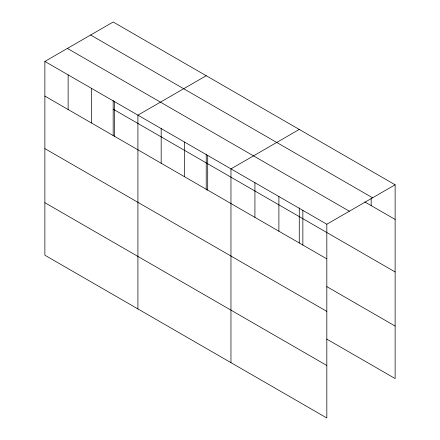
<?xml version="1.0" encoding="UTF-8"?>
<svg xmlns="http://www.w3.org/2000/svg" width="440" height="440" viewBox="0 0 440 440"><rect width="100%" height="100%" fill="white"/><g stroke="black" fill="none" stroke-linecap="round" stroke-linejoin="round"><path stroke-width="0.66" d="M44.869 61.435L326.827 224.224L326.827 418L44.869 255.211L44.869 61.435L113.174 22L395.131 184.789L395.131 378.565L326.739 339.081M206.222 75.719L137.913 115.154L137.913 308.935M299.266 129.437L230.962 168.878L230.962 362.654M326.827 224.224L395.131 184.789M90.635 35.013L372.592 197.802M364.738 201.899L395.131 219.45M67.408 48.422L349.366 211.211M113.174 109.17L395.131 271.959M44.869 96.096L326.827 258.885M326.739 286.572L395.131 326.057M44.869 148.605L326.827 311.394M44.869 202.703L326.827 365.492M371.168 198.132L371.168 205.612M302.858 210.386L302.858 245.047M299.266 207.856L299.266 242.985M278.894 196.548L278.894 231.209M254.925 182.71L254.925 217.371M207.697 155.447L207.697 190.108M206.222 154.138L206.222 189.937M184.437 142.016L184.437 176.677M161.178 128.585L161.178 163.246M114.653 101.728L114.653 136.383M113.174 100.419L113.174 135.542M91.394 88.297L91.394 122.958M68.129 74.866L68.129 109.527"/></g></svg>
